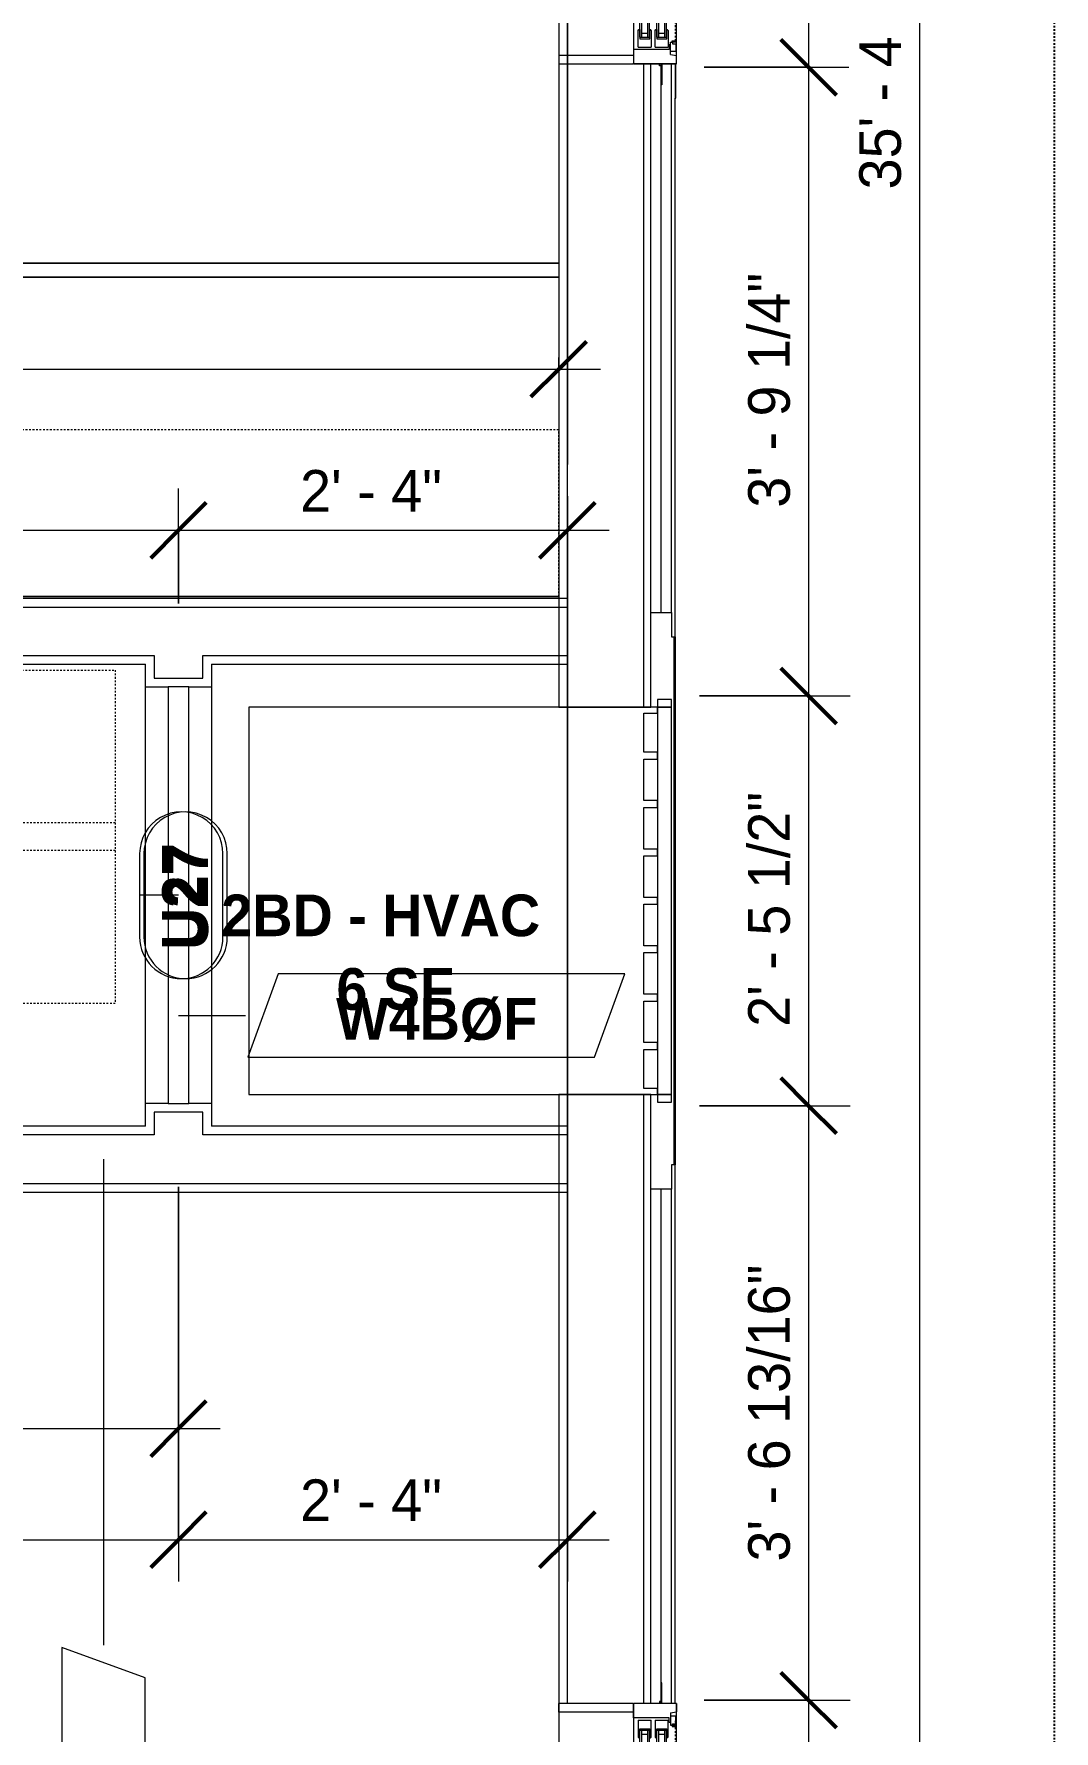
# Model space of a CAD drawing. Header units: inches. Extents: x -4058 to -1781, y 9814 to 12264.
# Drawn here: x -2114.6 to -2041.1, y 10509.6 to 10631.8 of the extents above; entities that cross this region are included whole.
import ezdxf

# ---------------------------------------------------------------- set-up
doc = ezdxf.new("R2010")
doc.units = ezdxf.units.IN
doc.header["$MEASUREMENT"] = 0
for name, pattern in [('Dash', [0.25, 0.125, -0.125]), ('Dash 3_32_', [0.1875, 0.09375, -0.09375]), ('Dash_2_', [0.25, 0.125, -0.125])]:
    doc.linetypes.add(name, pattern=pattern)
for name, color, linetype, lineweight in [('0-1', 7, 'Continuous', 5), ('0-2', 7, 'Continuous', 9), ('A-ANNO-DIMS', 211, 'Continuous', 9), ('A-ANNO-DIMS-32', 211, 'Continuous', 9), ('A-AREA-IDEN', 2, 'Continuous', 9), ('A-DETL-1', 90, 'Dash 3_32_', 9), ('A-DETL-GENF-HDLN-1', 7, 'Dash', 9), ('A-DETL-GENF-HDLN-2', 1, 'Continuous', 18), ('A-DOOR-2', 31, 'Continuous', 9), ('A-DOOR-IDEN', 31, 'Continuous', 9), ('A-GENM-1', 7, 'Continuous', 9), ('A-GLAZ', 151, 'Continuous', 18), ('A-GLAZ-1', 7, 'Continuous', 9), ('A-WALL-1', 7, 'Continuous', 9), ('A-WALL-2', 113, 'Continuous', 9), ('A-WALL-IDEN', 211, 'Continuous', 9), ('Q-CASE', 31, 'Continuous', 9), ('Q-CASE-HDLN', 31, 'Dash', 9)]:
    doc.layers.add(name, color=color, linetype=linetype, lineweight=lineweight)
doc.layers.add('0-4', color=250, linetype='Dash_2_')
doc.styles.add('Arial_B', font='arialbd.ttf', dxfattribs={"height": 3})
doc.styles.add('Century Gothic', font='ufonts.com_century-gothic.ttf', dxfattribs={"height": 3})
doc.styles.add('Century Gothic_B', font='GOTHICB.TTF', dxfattribs={"height": 3})
doc.dimstyles.new('MARKETING_DIMENSION', dxfattribs={"dimscale": 12, "dimtxt": 3.132505, "dimasz": 0.333333, "dimexe": 0.25, "dimexo": 0.166667, "dimgap": 0.041667, "dimtad": 1, "dimdec": 4, "dimrnd": 0.0625, "dimzin": 3, "dimdsep": 46, "dimlunit": 4, "dimtxsty": 'Century Gothic', "dimblk1": 'OBLIQUE', "dimblk2": 'OBLIQUE', "dimsah": 1, "dimcen": 0.09, "dimdle": 0.25, "dimazin": 0, "dimtfac": 1, "dimtdec": 4, "dimtix": 1, "dimtmove": 0, "dimatfit": 3, "dimfxl": 1, "dimtvp": 1, "dimtfill": 1, "dimfrac": 2, "dimtolj": 1, "dimtzin": 0, "dimarcsym": 2})
doc.dimstyles.new('THE_DIMENSION_STRING_2', dxfattribs={"dimscale": 12, "dimtxt": 3.132505, "dimasz": 0.333333, "dimexe": 0.25, "dimexo": 0.166667, "dimgap": 0.041667, "dimtad": 1, "dimdec": 4, "dimrnd": 0.0625, "dimzin": 3, "dimdsep": 46, "dimlunit": 4, "dimtxsty": 'Century Gothic', "dimblk1": 'OBLIQUE', "dimblk2": 'OBLIQUE', "dimsah": 1, "dimcen": 0.09, "dimdle": 0.25, "dimazin": 0, "dimtfac": 1, "dimtdec": 4, "dimtix": 1, "dimtmove": 0, "dimatfit": 3, "dimfxl": 1, "dimtvp": 1, "dimtfill": 1, "dimfrac": 2, "dimtolj": 1, "dimtzin": 0, "dimarcsym": 2})
doc.dimstyles.new('THE_DIMENSION_STRING_3', dxfattribs={"dimscale": 12, "dimtxt": 3.132505, "dimasz": 0.333333, "dimexe": 0.25, "dimexo": 0.166667, "dimgap": 0.041667, "dimtad": 1, "dimdec": 4, "dimrnd": 0.0625, "dimzin": 3, "dimdsep": 46, "dimlunit": 4, "dimtxsty": 'Century Gothic', "dimblk1": 'OBLIQUE', "dimblk2": 'OBLIQUE', "dimsah": 1, "dimcen": 0.09, "dimdle": 0.25, "dimazin": 0, "dimtfac": 1, "dimtdec": 4, "dimtix": 1, "dimtmove": 0, "dimatfit": 3, "dimfxl": 1, "dimtvp": 1, "dimtfill": 1, "dimfrac": 2, "dimtolj": 1, "dimtzin": 0, "dimarcsym": 2})
doc.dimstyles.new('THE_DIMENSION_STRING_4', dxfattribs={"dimscale": 12, "dimtxt": 3.132505, "dimasz": 0.333333, "dimexe": 0.25, "dimexo": 0.166667, "dimgap": 0.041667, "dimtad": 1, "dimdec": 4, "dimrnd": 0.0625, "dimzin": 3, "dimdsep": 46, "dimlunit": 4, "dimtxsty": 'Century Gothic', "dimblk1": 'OBLIQUE', "dimblk2": 'OBLIQUE', "dimsah": 1, "dimcen": 0.09, "dimdle": 0.25, "dimazin": 0, "dimtfac": 1, "dimtdec": 4, "dimtix": 1, "dimtmove": 0, "dimatfit": 3, "dimfxl": 1, "dimtvp": 1, "dimtfill": 1, "dimfrac": 2, "dimtolj": 1, "dimtzin": 0, "dimarcsym": 2})
doc.dimstyles.new('THE_DIMENSION_STRING_5', dxfattribs={"dimscale": 12, "dimtxt": 3.132505, "dimasz": 0.333333, "dimexe": 0.25, "dimexo": 0.166667, "dimgap": 0.041667, "dimtad": 1, "dimdec": 4, "dimrnd": 0.0625, "dimzin": 3, "dimdsep": 46, "dimlunit": 4, "dimtxsty": 'Century Gothic', "dimblk1": 'OBLIQUE', "dimblk2": 'OBLIQUE', "dimsah": 1, "dimcen": 0.09, "dimdle": 0.25, "dimazin": 0, "dimtfac": 1, "dimtdec": 4, "dimtix": 1, "dimtmove": 0, "dimatfit": 3, "dimfxl": 1, "dimtvp": 1, "dimtfill": 1, "dimfrac": 2, "dimtolj": 1, "dimtzin": 0, "dimarcsym": 2})

# ---------------------------------------------------------------- blocks, each defined once
blk = doc.blocks.new('Window-Double_Hung-Marvin-Essential - ESDH3066 - 2nd Floor-3357214-UNIT PLANS - 2ND FLOOR')
at = {"layer": 'A-DETL-GENF-HDLN-1'}
blk.add_line((16.1, 4.22), (-16.5, 4.22), dxfattribs=at)
at = {"layer": 'A-DETL-GENF-HDLN-2'}
for p, q in [((-17.75, 4.28), (-17.16, 4.28)), ((-17.75, 4.28), (-17.75, 1.19)), ((-17.08, 3.87), (-17.16, 4.28)), ((-17.08, 3.87), (-16.19, 3.87)), ((-16.85, 4.25), (-16.85, 3.87)), ((-16.3, 4.25), (-16.85, 4.25)), ((-16.38, 3.77), (-16.72, 3.77)), ((-16.72, 3.77), (-16.72, 1.19)), ((-15.34, 3.69), (-16.56, 3.69)), ((-16.56, 2.75), (-16.56, 3.69)), ((-16.38, 3.87), (-16.38, 3.77)), ((-16.3, 4.01), (-16.3, 4.25)), ((-16.18, 4.01), (-16.3, 4.01)), ((-16.19, 3.97), (-16.1, 3.97)), ((-16.19, 3.87), (-16.19, 3.97)), ((-16.18, 4.22), (-16.1, 4.22)), ((-16.18, 4.22), (-16.18, 4.01)), ((-16.1, 3.97), (-16.1, 4.22)), ((-15.34, 3.69), (-15.28, 3.63)), ((15.34, 3.69), (15.28, 3.63)), ((15.34, 3.69), (16.56, 3.69)), ((16.18, 4.22), (16.1, 4.22)), ((16.1, 3.97), (16.1, 4.22)), ((16.19, 3.97), (16.1, 3.97)), ((16.18, 4.22), (16.18, 4.01)), ((16.18, 4.01), (16.3, 4.01)), ((16.19, 3.87), (16.19, 3.97)), ((17.08, 3.87), (16.19, 3.87)), ((16.3, 4.01), (16.3, 4.25)), ((16.3, 4.25), (16.85, 4.25)), ((16.38, 3.87), (16.38, 3.77)), ((16.38, 3.77), (16.72, 3.77)), ((16.56, 2.75), (16.56, 3.69)), ((16.72, 3.77), (16.72, 1.19)), ((16.85, 4.25), (16.85, 3.87)), ((17.08, 3.87), (17.16, 4.28)), ((17.75, 4.28), (17.16, 4.28)), ((17.75, 4.28), (17.75, 1.19)), ((-19.25, 3.23), (-19.25, 3.19)), ((-17.75, 3.23), (-19.25, 3.23)), ((-19.25, 3.19), (-17.9, 3.19)), ((-17.9, 3.19), (-17.9, 3.08)), ((-17.9, 3.08), (-17.75, 3.08)), ((-16.56, 2.75), (-15.34, 2.75)), ((-15.34, 2.47), (-16.56, 2.47)), ((-16.56, 1.53), (-16.56, 2.47)), ((-15.94, 2.87), (-15.94, 3.59)), ((-15.94, 3.59), (-15.28, 3.59)), ((-15.28, 2.87), (-15.94, 2.87)), ((-15.84, 2.88), (-15.84, 3.57)), ((-15.54, 3.01), (-15.54, 3.45)), ((-15.34, 2.75), (-15.28, 2.81)), ((-15.34, 2.47), (-15.28, 2.41)), ((-15.28, 3.59), (-15.28, 3.63)), ((-15.28, 2.81), (-15.28, 2.87)), ((15.28, 3.59), (15.28, 3.63)), ((15.94, 3.59), (15.28, 3.59)), ((15.28, 2.81), (15.28, 2.87)), ((15.28, 2.87), (15.94, 2.87)), ((15.34, 2.75), (15.28, 2.81)), ((15.34, 2.47), (15.28, 2.41)), ((16.56, 2.75), (15.34, 2.75)), ((15.34, 2.47), (16.56, 2.47)), ((15.54, 3.01), (15.54, 3.45)), ((15.84, 2.88), (15.84, 3.57)), ((15.94, 2.87), (15.94, 3.59)), ((16.56, 1.53), (16.56, 2.47)), ((17.75, 3.23), (19.25, 3.23)), ((17.9, 3.08), (17.75, 3.08)), ((17.9, 3.19), (17.9, 3.08)), ((19.25, 3.19), (17.9, 3.19)), ((19.25, 3.23), (19.25, 3.19)), ((-16.56, 1.53), (-15.34, 1.53)), ((-15.94, 1.65), (-15.94, 2.37)), ((-15.94, 2.37), (-15.28, 2.37)), ((-15.28, 1.65), (-15.94, 1.65)), ((-15.84, 1.66), (-15.84, 2.35)), ((-15.54, 1.79), (-15.54, 2.23)), ((-15.34, 1.53), (-15.28, 1.59)), ((-15.28, 2.37), (-15.28, 2.41)), ((-15.28, 1.59), (-15.28, 1.65)), ((15.28, 2.37), (15.28, 2.41)), ((15.94, 2.37), (15.28, 2.37)), ((15.28, 1.59), (15.28, 1.65)), ((15.28, 1.65), (15.94, 1.65)), ((15.34, 1.53), (15.28, 1.59)), ((16.56, 1.53), (15.34, 1.53)), ((15.54, 1.79), (15.54, 2.23)), ((15.84, 1.66), (15.84, 2.35)), ((15.94, 1.65), (15.94, 2.37)), ((-16.72, 1.19), (-17.75, 1.19)), ((-17.13, 1.16), (-17.13, -4.19)), ((16.72, 1.19), (17.75, 1.19)), ((17.12, -4.19), (17.12, 1.16)), ((-17.13, -4.19), (-17.75, -4.19)), ((17.12, -4.19), (17.75, -4.19))]:
    blk.add_line(p, q, dxfattribs=at)
at = {"layer": 'A-GLAZ'}
for p, q in [((15.84, 3.57), (-15.84, 3.57)), ((15.84, 3.45), (-15.84, 3.45)), ((15.84, 3.01), (-15.84, 3.01)), ((15.84, 2.88), (-15.84, 2.88)), ((15.84, 2.35), (-15.84, 2.35)), ((15.84, 2.23), (-15.84, 2.23)), ((15.84, 1.79), (-15.84, 1.79)), ((15.84, 1.66), (-15.84, 1.66))]:
    blk.add_line(p, q, dxfattribs=at)
at = {"layer": 'A-GLAZ-1'}
for p, q in [((17.75, 4.28), (-17.75, 4.28)), ((-17.75, 4.28), (-17.75, 1.19)), ((17.75, 1.19), (17.75, 4.28)), ((20.21, 4.25), (17.75, 4.25)), ((17.75, 4.19), (20.21, 4.19)), ((20.21, 4.19), (20.21, 4.25)), ((-17.75, 1.19), (17.75, 1.19)), ((-17.75, 1.16), (-17.75, -4.19)), ((17.75, -4.19), (17.75, 1.16)), ((-17.75, -4.19), (17.75, -4.19))]:
    blk.add_line(p, q, dxfattribs=at)
blk = doc.blocks.new('V-Series_EWC4_SPVU_RFA_2015 - 2ND AND 3RD FLOOR-2226480-UNIT PLANS - 2ND FLOOR')
at = {"layer": 'A-GENM-1'}
for p, q in [((-3859.97, 11740.34), (-3859.97, 11739.78)), ((-3858.97, 11740.34), (-3859.97, 11740.34)), ((-3859.97, 11739.78), (-3859.97, 11711.9)), ((-3858.97, 11739.78), (-3859.97, 11739.78)), ((-3859.97, 11739.78), (-3858.97, 11739.78)), ((-3858.97, 11739.78), (-3858.97, 11740.34)), ((-3858.97, 11711.9), (-3858.97, 11739.78)), ((-3829.54, 11739.78), (-3858.97, 11739.78)), ((-3858.97, 11739.78), (-3858.97, 11739.34)), ((-3858.97, 11739.34), (-3857.97, 11739.34)), ((-3857.97, 11739.34), (-3857.97, 11736.54)), ((-3829.54, 11711.9), (-3829.54, 11739.78)), ((-3857.97, 11736.54), (-3858.97, 11736.54)), ((-3858.97, 11736.54), (-3858.97, 11736.04)), ((-3858.97, 11736.04), (-3857.97, 11736.04)), ((-3857.97, 11736.04), (-3857.97, 11733.06)), ((-3857.97, 11733.06), (-3858.97, 11733.06)), ((-3858.97, 11733.06), (-3858.97, 11732.56)), ((-3858.97, 11732.56), (-3857.97, 11732.56)), ((-3857.97, 11732.56), (-3857.97, 11729.57)), ((-3857.97, 11729.57), (-3858.97, 11729.57)), ((-3858.97, 11729.57), (-3858.97, 11729.07)), ((-3858.97, 11729.07), (-3857.97, 11729.07)), ((-3857.97, 11729.07), (-3857.97, 11726.09)), ((-3857.97, 11726.09), (-3858.97, 11726.09)), ((-3858.97, 11726.09), (-3858.97, 11725.59)), ((-3858.97, 11725.59), (-3857.97, 11725.59)), ((-3857.97, 11725.59), (-3857.97, 11722.61)), ((-3857.97, 11722.61), (-3858.97, 11722.61)), ((-3858.97, 11722.61), (-3858.97, 11722.11)), ((-3858.97, 11722.11), (-3857.97, 11722.11)), ((-3857.97, 11722.11), (-3857.97, 11719.12)), ((-3857.97, 11719.12), (-3858.97, 11719.12)), ((-3858.97, 11719.12), (-3858.97, 11718.62)), ((-3858.97, 11718.62), (-3857.97, 11718.62)), ((-3857.97, 11718.62), (-3857.97, 11715.64)), ((-3857.97, 11715.64), (-3858.97, 11715.64)), ((-3858.97, 11715.64), (-3858.97, 11715.14)), ((-3858.97, 11715.14), (-3857.97, 11715.14)), ((-3857.97, 11715.14), (-3857.97, 11712.34)), ((-3857.97, 11712.34), (-3858.97, 11712.34)), ((-3858.97, 11712.34), (-3858.97, 11711.9)), ((-3859.97, 11711.9), (-3858.97, 11711.9)), ((-3859.97, 11711.9), (-3859.97, 11711.34)), ((-3858.97, 11711.9), (-3859.97, 11711.9)), ((-3859.97, 11711.34), (-3858.97, 11711.34)), ((-3858.97, 11711.34), (-3858.97, 11711.9)), ((-3858.97, 11711.9), (-3829.54, 11711.9))]:
    blk.add_line(p, q, dxfattribs=at)
blk = doc.blocks.new('Perforated Panel at Magic-Pak - hvac panel - 2nd floor 2-2702972-UNIT PLANS - 2ND FLOOR')
at = {"layer": 'A-GLAZ-1'}
for p, q in [((-19.01, -4.13), (19.01, -4.13)), ((19.01, -4.19), (-19.01, -4.19))]:
    blk.add_line(p, q, dxfattribs=at)
blk = doc.blocks.new('CTR - 1st Phase - Shell_rvt-1-UNIT PLANS - 2ND FLOOR')
at = {"layer": 'A-WALL-1'}
for p, q in [((-2076.8, 10629.64), (-2076.8, 10583.33)), ((-2076.17, 10583.33), (-2076.17, 10629.64)), ((-2071.42, 10629.64), (-2071.45, 10629.64)), ((-2070.67, 10583.33), (-2070.67, 10629.64)), ((-2070.17, 10590.15), (-2070.17, 10629.64)), ((-2069.42, 10590.15), (-2069.42, 10629.64)), ((-2068.67, 10590.15), (-2068.67, 10629.64)), ((-2068.42, 10588.4), (-2068.42, 10627.18)), ((-2070.17, 10583.33), (-2070.17, 10590.15)), ((-2070.17, 10590.15), (-2068.67, 10590.15)), ((-2068.67, 10590.15), (-2068.67, 10588.4)), ((-2068.67, 10588.4), (-2068.42, 10588.4)), ((-2076.8, 10583.33), (-2070.17, 10583.33)), ((-2076.8, 10555.45), (-2076.8, 10511.6)), ((-2070.17, 10555.45), (-2076.8, 10555.45)), ((-2076.17, 10511.6), (-2076.17, 10555.45)), ((-2070.67, 10511.6), (-2070.67, 10555.45)), ((-2070.17, 10548.63), (-2070.17, 10555.45)), ((-2068.42, 10550.38), (-2068.67, 10550.38)), ((-2068.67, 10550.38), (-2068.67, 10548.63)), ((-2068.42, 10511.6), (-2068.42, 10550.38)), ((-2068.67, 10548.63), (-2070.17, 10548.63)), ((-2070.17, 10511.6), (-2070.17, 10548.63)), ((-2069.42, 10511.6), (-2069.42, 10548.63)), ((-2068.67, 10511.6), (-2068.67, 10548.63)), ((-2071.45, 10511.6), (-2071.42, 10511.6))]:
    blk.add_line(p, q, dxfattribs=at)
at = {"layer": '0-2'}
for name, p, rotation in [('Window-Double_Hung-Marvin-Essential - ESDH3066 - 2nd Floor-3357214-UNIT PLANS - 2ND FLOOR', (-2072.61, 10647.39), 269.9999999999999), ('Perforated Panel at Magic-Pak - hvac panel - 2nd floor 2-2702972-UNIT PLANS - 2ND FLOOR', (-2072.61, 10569.39), 89.99999999999991), ('V-Series_EWC4_SPVU_RFA_2015 - 2ND AND 3RD FLOOR-2226480-UNIT PLANS - 2ND FLOOR', (-5928.65, 22295.23), 180), ('Window-Double_Hung-Marvin-Essential - ESDH3066 - 2nd Floor-3357214-UNIT PLANS - 2ND FLOOR', (-2072.61, 10493.85), 269.9999999999999)]:
    blk.add_blockref(name, p, dxfattribs=dict(at, rotation=rotation))
blk = doc.blocks.new('083100 - Access Doors and Panels - Type 1 - ACCESS PANEL - 2-6 X 6-0-3934919-UNIT PLANS - 2ND FLOOR')
at = {"layer": 'A-DOOR-2'}
for p, q in [((15, 0.75), (-15, 0.75)), ((-15, 0.75), (-15, -0.75)), ((15, -0.75), (15, 0.75)), ((-15, -0.75), (15, -0.75))]:
    blk.add_line(p, q, dxfattribs=at)
blk = doc.blocks.new('OD_CW_Closet - OD_CW_Closet-4058409-UNIT PLANS - 2ND FLOOR')
at = {"layer": 'Q-CASE-HDLN'}
for p, q in [((0.74, -24), (0.74, 0)), ((0.74, 0), (149.46, 0)), ((0.74, -11), (149.46, -11)), ((0.74, -13), (149.46, -13)), ((149.46, -24), (0.74, -24))]:
    blk.add_line(p, q, dxfattribs=at)
blk = doc.blocks.new('OD_CW_Base Cabinet - OD_CW_Base Cabinet-4179503-UNIT PLANS - 2ND FLOOR')
at = {"layer": 'Q-CASE'}
for p, q in [((85.24, 24), (0.74, 24)), ((0.74, 0), (85.24, 0))]:
    blk.add_line(p, q, dxfattribs=at)
blk = doc.blocks.new('OD_CW_Upper Cabinet - OD_CW_Upper Cabinet-4334265-UNIT PLANS - 2ND FLOOR')
at = {"layer": 'Q-CASE-HDLN'}
for p, q in [((181.39, 24), (0.74, 24)), ((0.74, 24), (0.74, 12)), ((0.74, 12), (181.39, 12))]:
    blk.add_line(p, q, dxfattribs=at)
blk = doc.blocks.new('DIMBLOCK438-UNIT PLANS - 2ND FLOOR')
at = {"layer": 'A-ANNO-DIMS-32', "lineweight": 50}
for p, q in [((-2058.81, 10665.39), (-2060.81, 10667.39)), ((-2058.81, 10665.39), (-2056.81, 10663.39)), ((-2058.81, 10629.39), (-2060.81, 10631.39)), ((-2058.81, 10629.39), (-2056.81, 10627.39))]:
    blk.add_line(p, q, dxfattribs=at)
at = {"layer": 'A-ANNO-DIMS-32'}
for p, q in [((-2066.33, 10665.39), (-2055.81, 10665.39)), ((-2058.81, 10665.39), (-2066.33, 10665.39)), ((-2058.81, 10665.39), (-2058.81, 10629.39)), ((-2066.33, 10629.39), (-2055.81, 10629.39)), ((-2058.81, 10629.39), (-2066.33, 10629.39))]:
    blk.add_line(p, q, dxfattribs=at)
at = {"layer": 'A-ANNO-DIMS-32', "color": 0, "insert": (-2063.16, 10642.14), "char_height": 3, "width": 12.5897, "attachment_point": 1, "rotation": 90, "line_spacing_factor": 0.984502, "style": 'Century Gothic', "bg_fill": 3, "box_fill_scale": 1.25, "bg_fill_color": 256, "bg_fill_true_color": 13158600, "bg_fill_transparency": 0}
blk.add_mtext('3\' - 0"', dxfattribs=at)
blk = doc.blocks.new('_Oblique')
at = {"color": 0, "linetype": 'ByBlock', "lineweight": -2}
blk.add_line((-0.5, -0.5), (0.5, 0.5), dxfattribs=at)
blk = doc.blocks.new('DIMBLOCK439-UNIT PLANS - 2ND FLOOR')
at = {"layer": 'A-ANNO-DIMS-32', "lineweight": 50}
for p, q in [((-2058.81, 10629.39), (-2060.81, 10631.39)), ((-2058.81, 10629.39), (-2056.81, 10627.39)), ((-2058.81, 10584.14), (-2060.81, 10586.14)), ((-2058.81, 10584.14), (-2056.81, 10582.14))]:
    blk.add_line(p, q, dxfattribs=at)
at = {"layer": 'A-ANNO-DIMS-32'}
for p, q in [((-2066.33, 10629.39), (-2055.81, 10629.39)), ((-2058.81, 10629.39), (-2066.33, 10629.39)), ((-2058.81, 10629.39), (-2058.81, 10584.14)), ((-2066.67, 10584.14), (-2055.81, 10584.14)), ((-2058.81, 10584.14), (-2066.67, 10584.14))]:
    blk.add_line(p, q, dxfattribs=at)
at = {"layer": 'A-ANNO-DIMS-32', "color": 0, "insert": (-2063.16, 10597.69), "char_height": 3, "width": 21.7784, "attachment_point": 1, "rotation": 90, "line_spacing_factor": 0.984502, "style": 'Century Gothic', "bg_fill": 3, "box_fill_scale": 1.25, "bg_fill_color": 256, "bg_fill_true_color": 13158600, "bg_fill_transparency": 0}
blk.add_mtext('3\' - 9 1/4"', dxfattribs=at)
blk = doc.blocks.new('DIMBLOCK440-UNIT PLANS - 2ND FLOOR')
at = {"layer": 'A-ANNO-DIMS-32', "lineweight": 50}
for p, q in [((-2058.81, 10584.14), (-2060.81, 10586.14)), ((-2058.81, 10584.14), (-2056.81, 10582.14)), ((-2058.81, 10554.64), (-2060.81, 10556.64)), ((-2058.81, 10554.64), (-2056.81, 10552.64))]:
    blk.add_line(p, q, dxfattribs=at)
at = {"layer": 'A-ANNO-DIMS-32'}
for p, q in [((-2066.67, 10584.14), (-2055.81, 10584.14)), ((-2058.81, 10584.14), (-2066.67, 10584.14)), ((-2058.81, 10584.14), (-2058.81, 10554.64)), ((-2066.67, 10554.64), (-2055.81, 10554.64)), ((-2058.81, 10554.64), (-2066.67, 10554.64))]:
    blk.add_line(p, q, dxfattribs=at)
at = {"layer": 'A-ANNO-DIMS-32', "color": 0, "insert": (-2063.16, 10560.32), "char_height": 3, "width": 21.7784, "attachment_point": 1, "rotation": 90, "line_spacing_factor": 0.984502, "style": 'Century Gothic', "bg_fill": 3, "box_fill_scale": 1.25, "bg_fill_color": 256, "bg_fill_true_color": 13158600, "bg_fill_transparency": 0}
blk.add_mtext('2\' - 5 1/2"', dxfattribs=at)
blk = doc.blocks.new('DIMBLOCK441-UNIT PLANS - 2ND FLOOR')
at = {"layer": 'A-ANNO-DIMS-32', "lineweight": 50}
for p, q in [((-2058.81, 10554.64), (-2060.81, 10556.64)), ((-2058.81, 10554.64), (-2056.81, 10552.64)), ((-2058.81, 10511.85), (-2060.81, 10513.85)), ((-2058.81, 10511.85), (-2056.81, 10509.85))]:
    blk.add_line(p, q, dxfattribs=at)
at = {"layer": 'A-ANNO-DIMS-32'}
for p, q in [((-2066.67, 10554.64), (-2055.81, 10554.64)), ((-2058.81, 10554.64), (-2066.67, 10554.64)), ((-2058.81, 10554.64), (-2058.81, 10511.85)), ((-2066.33, 10511.85), (-2055.81, 10511.85)), ((-2058.81, 10511.85), (-2066.33, 10511.85))]:
    blk.add_line(p, q, dxfattribs=at)
at = {"layer": 'A-ANNO-DIMS-32', "color": 0, "insert": (-2063.16, 10521.83), "char_height": 3, "width": 27.387, "attachment_point": 1, "rotation": 90, "line_spacing_factor": 0.984502, "style": 'Century Gothic', "bg_fill": 3, "box_fill_scale": 1.25, "bg_fill_color": 256, "bg_fill_true_color": 13158600, "bg_fill_transparency": 0}
blk.add_mtext('3\' - 6 13/16"', dxfattribs=at)
blk = doc.blocks.new('DIMBLOCK442-UNIT PLANS - 2ND FLOOR')
at = {"layer": 'A-ANNO-DIMS-32', "lineweight": 50}
for p, q in [((-2058.81, 10511.85), (-2060.81, 10513.85)), ((-2058.81, 10511.85), (-2056.81, 10509.85)), ((-2058.81, 10475.85), (-2060.81, 10477.85)), ((-2058.81, 10475.85), (-2056.81, 10473.85))]:
    blk.add_line(p, q, dxfattribs=at)
at = {"layer": 'A-ANNO-DIMS-32'}
for p, q in [((-2066.33, 10511.85), (-2055.81, 10511.85)), ((-2058.81, 10511.85), (-2066.33, 10511.85)), ((-2058.81, 10511.85), (-2058.81, 10475.85)), ((-2066.33, 10475.85), (-2055.81, 10475.85)), ((-2058.81, 10475.85), (-2066.33, 10475.85))]:
    blk.add_line(p, q, dxfattribs=at)
at = {"layer": 'A-ANNO-DIMS-32', "color": 0, "insert": (-2063.16, 10488.61), "char_height": 3, "width": 12.5897, "attachment_point": 1, "rotation": 90, "line_spacing_factor": 0.984502, "style": 'Century Gothic', "bg_fill": 3, "box_fill_scale": 1.25, "bg_fill_color": 256, "bg_fill_true_color": 13158600, "bg_fill_transparency": 0}
blk.add_mtext('3\' - 0"', dxfattribs=at)
blk = doc.blocks.new('Door Tag - Type Mark-2601225-UNIT PLANS - 2ND FLOOR')
at = {"layer": 'A-DOOR-IDEN'}
for p, q in [((0.09375, 0.09375), (-0.09375, 0.09375)), ((-0.09375, -0.09375), (0.09375, -0.09375))]:
    blk.add_line(p, q, dxfattribs=at)
for centre, start, end in [((-0.09375, 0), 90, 270), ((0.09375, 0), 270, 90)]:
    blk.add_arc(centre, 0.09375, start, end, dxfattribs=at)
blk = doc.blocks.new('DIMBLOCK691-UNIT PLANS - 2ND FLOOR')
at = {"layer": 'A-ANNO-DIMS-32'}
for p, q in [((-2104.17, 10590.79), (-2104.17, 10599.06)), ((-2259.82, 10596.89), (-2259.82, 10593.06)), ((-2259.82, 10596.06), (-2259.82, 10596.89)), ((-2262.82, 10596.06), (-2104.17, 10596.06)), ((-2104.17, 10596.06), (-2104.17, 10590.79))]:
    blk.add_line(p, q, dxfattribs=at)
at = {"layer": 'A-ANNO-DIMS-32', "lineweight": 50}
for p, q in [((-2259.82, 10596.06), (-2257.82, 10598.06)), ((-2104.17, 10596.06), (-2102.17, 10598.06)), ((-2259.82, 10596.06), (-2261.82, 10594.06)), ((-2104.17, 10596.06), (-2106.17, 10594.06))]:
    blk.add_line(p, q, dxfattribs=at)
at = {"layer": 'A-ANNO-DIMS-32', "color": 0, "insert": (-2193.41, 10600.4), "char_height": 3, "width": 27.387, "attachment_point": 1, "line_spacing_factor": 0.984502, "style": 'Century Gothic', "bg_fill": 3, "box_fill_scale": 1.25, "bg_fill_color": 256, "bg_fill_true_color": 13158600, "bg_fill_transparency": 0}
blk.add_mtext('12\' - 11 5/8"', dxfattribs=at)
blk = doc.blocks.new('DIMBLOCK692-UNIT PLANS - 2ND FLOOR')
at = {"layer": 'A-ANNO-DIMS-32'}
for p, q in [((-2104.17, 10590.79), (-2104.17, 10599.06)), ((-2076.17, 10598.51), (-2076.17, 10593.06)), ((-2076.17, 10596.06), (-2076.17, 10598.51)), ((-2104.17, 10596.06), (-2073.17, 10596.06)), ((-2104.17, 10596.06), (-2104.17, 10590.79))]:
    blk.add_line(p, q, dxfattribs=at)
at = {"layer": 'A-ANNO-DIMS-32', "lineweight": 50}
for p, q in [((-2104.17, 10596.06), (-2102.17, 10598.06)), ((-2076.17, 10596.06), (-2074.17, 10598.06)), ((-2104.17, 10596.06), (-2106.17, 10594.06)), ((-2076.17, 10596.06), (-2078.17, 10594.06))]:
    blk.add_line(p, q, dxfattribs=at)
at = {"layer": 'A-ANNO-DIMS-32', "color": 0, "insert": (-2095.42, 10600.4), "char_height": 3, "width": 12.5897, "attachment_point": 1, "line_spacing_factor": 0.984502, "style": 'Century Gothic', "bg_fill": 3, "box_fill_scale": 1.25, "bg_fill_color": 256, "bg_fill_true_color": 13158600, "bg_fill_transparency": 0}
blk.add_mtext('2\' - 4"', dxfattribs=at)
blk = doc.blocks.new('Wall Tag - Arch Wall-3956453-UNIT PLANS - 2ND FLOOR')
at = {"layer": 'A-WALL-IDEN'}
for p, q in [((-0.3561, 0.0937), (-0.4244, -0.0937)), ((0.4244, 0.0937), (-0.3561, 0.0937)), ((0.3561, -0.0937), (0.4244, 0.0937)), ((-0.4244, -0.0937), (0.3561, -0.0937))]:
    blk.add_line(p, q, dxfattribs=at)
blk = doc.blocks.new('DIMBLOCK814-UNIT PLANS - 2ND FLOOR')
at = {"layer": 'A-ANNO-DIMS-32'}
for p, q in [((-2259.82, 10614.79), (-2259.82, 10650.46)), ((-2076.17, 10600.79), (-2076.17, 10650.46)), ((-2262.82, 10647.46), (-2073.17, 10647.46)), ((-2259.82, 10647.46), (-2259.82, 10614.79)), ((-2076.17, 10647.46), (-2076.17, 10600.79))]:
    blk.add_line(p, q, dxfattribs=at)
at = {"layer": 'A-ANNO-DIMS-32', "lineweight": 50}
for p, q in [((-2259.82, 10647.46), (-2257.82, 10649.46)), ((-2076.17, 10647.46), (-2074.17, 10649.46)), ((-2259.82, 10647.46), (-2261.82, 10645.46)), ((-2076.17, 10647.46), (-2078.17, 10645.46))]:
    blk.add_line(p, q, dxfattribs=at)
at = {"layer": 'A-ANNO-DIMS-32', "color": 0, "insert": (-2178.24, 10651.81), "char_height": 3, "width": 24.5827, "attachment_point": 1, "line_spacing_factor": 0.984502, "style": 'Century Gothic', "bg_fill": 3, "box_fill_scale": 1.25, "bg_fill_color": 256, "bg_fill_true_color": 13158600, "bg_fill_transparency": 0}
blk.add_mtext('15\' - 3 5/8"', dxfattribs=at)
blk = doc.blocks.new('DIMBLOCK826-UNIT PLANS - 2ND FLOOR')
at = {"layer": 'A-ANNO-DIMS-32'}
for p, q in [((-2104.17, 10548.79), (-2104.17, 10528.4)), ((-2104.17, 10531.4), (-2104.17, 10548.79)), ((-2149.1, 10545.66), (-2149.1, 10528.4)), ((-2149.1, 10531.4), (-2149.1, 10545.66)), ((-2149.1, 10531.4), (-2101.17, 10531.4))]:
    blk.add_line(p, q, dxfattribs=at)
at = {"layer": 'A-ANNO-DIMS-32', "lineweight": 50}
for p, q in [((-2149.1, 10531.4), (-2147.1, 10533.4)), ((-2104.17, 10531.4), (-2102.17, 10533.4)), ((-2149.1, 10531.4), (-2151.1, 10529.4)), ((-2104.17, 10531.4), (-2106.17, 10529.4))]:
    blk.add_line(p, q, dxfattribs=at)
at = {"layer": 'A-ANNO-DIMS-32', "color": 0, "insert": (-2138.05, 10535.74), "char_height": 3, "width": 27.387, "attachment_point": 1, "line_spacing_factor": 0.984502, "style": 'Century Gothic', "bg_fill": 3, "box_fill_scale": 1.25, "bg_fill_color": 256, "bg_fill_true_color": 13158600, "bg_fill_transparency": 0}
blk.add_mtext('3\' - 8 15/16"', dxfattribs=at)
blk = doc.blocks.new('DIMBLOCK835-UNIT PLANS - 2ND FLOOR')
at = {"layer": 'A-ANNO-DIMS-32'}
for p, q in [((-2259.82, 10551.74), (-2259.82, 10520.4)), ((-2259.82, 10523.4), (-2259.82, 10551.74)), ((-2104.17, 10548.79), (-2104.17, 10520.4)), ((-2104.17, 10523.4), (-2104.17, 10548.79)), ((-2262.82, 10523.4), (-2104.17, 10523.4))]:
    blk.add_line(p, q, dxfattribs=at)
at = {"layer": 'A-ANNO-DIMS-32', "lineweight": 50}
for p, q in [((-2259.82, 10523.4), (-2257.82, 10525.4)), ((-2104.17, 10523.4), (-2102.17, 10525.4)), ((-2259.82, 10523.4), (-2261.82, 10521.4)), ((-2104.17, 10523.4), (-2106.17, 10521.4))]:
    blk.add_line(p, q, dxfattribs=at)
at = {"layer": 'A-ANNO-DIMS-32', "color": 0, "insert": (-2193.41, 10527.74), "char_height": 3, "width": 27.387, "attachment_point": 1, "line_spacing_factor": 0.984502, "style": 'Century Gothic', "bg_fill": 3, "box_fill_scale": 1.25, "bg_fill_color": 256, "bg_fill_true_color": 13158600, "bg_fill_transparency": 0}
blk.add_mtext('12\' - 11 5/8"', dxfattribs=at)
blk = doc.blocks.new('DIMBLOCK836-UNIT PLANS - 2ND FLOOR')
at = {"layer": 'A-ANNO-DIMS-32'}
for p, q in [((-2076.17, 10593.04), (-2076.17, 10520.4)), ((-2076.17, 10523.4), (-2076.17, 10593.04)), ((-2104.17, 10548.79), (-2104.17, 10520.4)), ((-2104.17, 10523.4), (-2104.17, 10548.79)), ((-2104.17, 10523.4), (-2073.17, 10523.4))]:
    blk.add_line(p, q, dxfattribs=at)
at = {"layer": 'A-ANNO-DIMS-32', "lineweight": 50}
for p, q in [((-2104.17, 10523.4), (-2102.17, 10525.4)), ((-2076.17, 10523.4), (-2074.17, 10525.4)), ((-2104.17, 10523.4), (-2106.17, 10521.4)), ((-2076.17, 10523.4), (-2078.17, 10521.4))]:
    blk.add_line(p, q, dxfattribs=at)
at = {"layer": 'A-ANNO-DIMS-32', "color": 0, "insert": (-2095.42, 10527.74), "char_height": 3, "width": 12.5897, "attachment_point": 1, "line_spacing_factor": 0.984502, "style": 'Century Gothic', "bg_fill": 3, "box_fill_scale": 1.25, "bg_fill_color": 256, "bg_fill_true_color": 13158600, "bg_fill_transparency": 0}
blk.add_mtext('2\' - 4"', dxfattribs=at)
blk = doc.blocks.new('DIMBLOCK1106-UNIT PLANS - 2ND FLOOR')
at = {"layer": 'A-ANNO-DIMS-32', "lineweight": 50}
for p, q in [((-2050.81, 10843.14), (-2052.81, 10845.14)), ((-2050.81, 10843.14), (-2048.81, 10841.14)), ((-2050.81, 10418.54), (-2052.81, 10420.54)), ((-2050.81, 10418.54), (-2048.81, 10416.54))]:
    blk.add_line(p, q, dxfattribs=at)
at = {"layer": 'A-ANNO-DIMS-32'}
for p, q in [((-2070.61, 10843.14), (-2047.81, 10843.14)), ((-2050.81, 10843.14), (-2070.61, 10843.14)), ((-2050.81, 10418.54), (-2050.81, 10843.14)), ((-2074.17, 10418.54), (-2047.81, 10418.54)), ((-2050.81, 10418.54), (-2074.17, 10418.54))]:
    blk.add_line(p, q, dxfattribs=at)
at = {"layer": 'A-ANNO-DIMS-32', "color": 0, "insert": (-2055.16, 10620.6), "char_height": 3, "width": 24.5827, "attachment_point": 1, "rotation": 90, "line_spacing_factor": 0.984502, "style": 'Century Gothic', "bg_fill": 3, "box_fill_scale": 1.25, "bg_fill_color": 256, "bg_fill_true_color": 13158600, "bg_fill_transparency": 0}
blk.add_mtext('35\' - 4 5/8"', dxfattribs=at)
blk = doc.blocks.new('DIMBLOCK1574-UNIT PLANS - 2ND FLOOR')
at = {"layer": 'A-ANNO-DIMS-32', "lineweight": 50}
for p, q in [((-2257.45, 10607.66), (-2255.45, 10609.66)), ((-2076.8, 10607.66), (-2074.8, 10609.66)), ((-2257.45, 10607.66), (-2259.45, 10605.66)), ((-2076.8, 10607.66), (-2078.8, 10605.66))]:
    blk.add_line(p, q, dxfattribs=at)
at = {"layer": 'A-ANNO-DIMS-32'}
for p, q in [((-2257.45, 10608.49), (-2257.45, 10604.66)), ((-2257.45, 10607.66), (-2257.45, 10608.49)), ((-2076.8, 10608.49), (-2076.8, 10604.66)), ((-2076.8, 10607.66), (-2076.8, 10608.49)), ((-2260.45, 10607.66), (-2073.8, 10607.66))]:
    blk.add_line(p, q, dxfattribs=at)
at = {"layer": 'A-ANNO-DIMS-32', "color": 0, "insert": (-2177.37, 10612.01), "char_height": 3, "width": 24.5827, "attachment_point": 1, "line_spacing_factor": 0.984502, "style": 'Century Gothic', "bg_fill": 3, "box_fill_scale": 1.25, "bg_fill_color": 256, "bg_fill_true_color": 13158600, "bg_fill_transparency": 0}
blk.add_mtext('15\' - 0 5/8"', dxfattribs=at)

msp = doc.modelspace()

# ---------------------------------------------------------------- linework, layer by layer
at = {"layer": '0-4'}
msp.add_line((-2041.13521, 10918.13747), (-2041.13521, 10410.75113), dxfattribs=at)
at = {"layer": 'A-DETL-1'}
msp.add_line((-2076.17374, 10595.0394), (-2076.17374, 10598.7894), dxfattribs=at)
at = {"layer": 'A-DOOR-IDEN'}
for q in [(-2106.96951, 10569.7894), (-2106.65985, 10569.7894)]:
    msp.add_line((-2104.17374, 10569.7894), q, dxfattribs=at)
at = {"layer": 'A-WALL-2'}
for p, q in [((-2076.17374, 10591.1644), (-2257.44874, 10591.1644)), ((-2076.17374, 10586.4144), (-2076.17374, 10591.1644)), ((-2258.07374, 10590.5394), (-2076.17374, 10590.5394)), ((-2258.07374, 10587.0394), (-2105.92374, 10587.0394)), ((-2257.44874, 10586.4144), (-2106.54874, 10586.4144)), ((-2106.54874, 10553.1644), (-2106.54874, 10586.4144)), ((-2105.92374, 10587.0394), (-2105.92374, 10585.4144)), ((-2102.42374, 10587.0394), (-2076.17374, 10587.0394)), ((-2102.42374, 10585.4144), (-2102.42374, 10587.0394)), ((-2101.79874, 10586.4144), (-2076.17374, 10586.4144)), ((-2101.79874, 10586.4144), (-2101.79874, 10553.1644)), ((-2106.54874, 10584.7894), (-2104.92374, 10584.7894)), ((-2105.92374, 10585.4144), (-2102.42374, 10585.4144)), ((-2103.42374, 10584.7894), (-2101.79874, 10584.7894)), ((-2104.92374, 10554.7894), (-2106.54874, 10554.7894)), ((-2102.42374, 10554.1644), (-2105.92374, 10554.1644)), ((-2105.92374, 10554.1644), (-2105.92374, 10552.5394)), ((-2101.79874, 10554.7894), (-2103.42374, 10554.7894)), ((-2102.42374, 10552.5394), (-2102.42374, 10554.1644)), ((-2106.54874, 10553.1644), (-2118.09874, 10553.1644)), ((-2076.17374, 10553.1644), (-2101.79874, 10553.1644)), ((-2076.17374, 10548.4144), (-2076.17374, 10553.1644)), ((-2105.92374, 10552.5394), (-2117.47374, 10552.5394)), ((-2076.17374, 10552.5394), (-2102.42374, 10552.5394)), ((-2118.09874, 10548.4144), (-2076.17374, 10548.4144)), ((-2117.47374, 10549.0394), (-2076.17374, 10549.0394))]:
    msp.add_line(p, q, dxfattribs=at)
at = {"layer": 'A-WALL-IDEN'}
for p, q in [((-2104.17374, 10561.13615), (-2099.34026, 10561.13615)), ((-2109.57698, 10550.7894), (-2109.57698, 10515.80188))]:
    msp.add_line(p, q, dxfattribs=at)
at = {"layer": 'Q-CASE'}
for p, q in [((-2161.30463, 10615.28758), (-2076.79874, 10615.28758)), ((-2161.30463, 10614.28758), (-2076.79874, 10614.28758)), ((-2076.79874, 10614.28758), (-2161.30463, 10614.28758)), ((-2076.79874, 10591.28758), (-2161.30463, 10591.28758))]:
    msp.add_line(p, q, dxfattribs=at)

# ---------------------------------------------------------------- block references
at = {"layer": '0-1'}
msp.add_blockref('CTR - 1st Phase - Shell_rvt-1-UNIT PLANS - 2ND FLOOR', (0, 0), dxfattribs=at)
at = {"layer": 'A-DOOR-2', "rotation": 90.00000000014963}
msp.add_blockref('083100 - Access Doors and Panels - Type 1 - ACCESS PANEL - 2-6 X 6-0-3934919-UNIT PLANS - 2ND FLOOR', (-2104.17374, 10569.7894), dxfattribs=at)
at = {"layer": 'A-DOOR-IDEN', "xscale": 31.99999999999999, "yscale": 31.99999999999999, "zscale": 31.99999999999999, "rotation": 89.99999999999955}
for p in [(-2103.96951, 10569.7894), (-2103.65985, 10569.7894)]:
    msp.add_blockref('Door Tag - Type Mark-2601225-UNIT PLANS - 2ND FLOOR', p, dxfattribs=at)
at = {"layer": 'A-WALL-IDEN', "xscale": 31.99999999999999, "yscale": 31.99999999999999, "zscale": 31.99999999999999}
msp.add_blockref('Wall Tag - Arch Wall-3956453-UNIT PLANS - 2ND FLOOR', (-2085.60855, 10561.13615), dxfattribs=at)
at = {"layer": 'A-WALL-IDEN', "xscale": 31.99999999999999, "yscale": 31.99999999999999, "zscale": 31.99999999999999, "rotation": 89.99999999999955}
msp.add_blockref('Wall Tag - Arch Wall-3956453-UNIT PLANS - 2ND FLOOR', (-2109.57698, 10502.07017), dxfattribs=at)
at = {"layer": 'Q-CASE', "rotation": 180}
for name, p in [('OD_CW_Base Cabinet - OD_CW_Base Cabinet-4179503-UNIT PLANS - 2ND FLOOR', (-2076.06103, 10615.28758)), ('OD_CW_Upper Cabinet - OD_CW_Upper Cabinet-4334265-UNIT PLANS - 2ND FLOOR', (-2076.06103, 10615.28758)), ('OD_CW_Closet - OD_CW_Closet-4058409-UNIT PLANS - 2ND FLOOR', (-2107.98603, 10562.00491))]:
    msp.add_blockref(name, p, dxfattribs=at)

# ---------------------------------------------------------------- texts
at = {"layer": 'A-DOOR-IDEN', "char_height": 3, "width": 9.393, "attachment_point": 1, "rotation": 90, "style": 'Arial_B'}
for insert in [(-2105.34936, 10565.85751), (-2105.03971, 10565.85751)]:
    msp.add_mtext('U27', dxfattribs=dict(at, insert=insert))
at = {"layer": 'A-WALL-IDEN', "insert": (-2092.82447, 10562.38368), "char_height": 3, "width": 17.372, "attachment_point": 1, "style": 'Century Gothic_B'}
msp.add_mtext('W4BØF', dxfattribs=at)

# ---------------------------------------------------------------- next in the draw order: dimensions: what is measured, and where the dimension line sits
at = {"layer": 'A-ANNO-DIMS'}
dim = msp.add_linear_dim(base=(-2058.81467, 10629.38783), p1=(-2068.32945, 10665.38783), p2=(-2068.32945, 10629.38783), angle=90, dimstyle='THE_DIMENSION_STRING_2', override={"dimpost": '<>', "dimfxl": 36}, dxfattribs=at)
dim.commit()
dim.dimension.update_dxf_attribs({"geometry": 'DIMBLOCK438-UNIT PLANS - 2ND FLOOR', "text_midpoint": (-2060.89013, 10647.38783)})
for base, p1, p2, override, picture, middle in [((-2104.17374, 10596.05791), (-2259.82374, 10598.88634), (-2104.17374, 10588.7894), {"dimpost": '<>', "dimfxl": 155.977148}, 'DIMBLOCK691-UNIT PLANS - 2ND FLOOR', (-2181.99874, 10598.29959)), ((-2104.17374, 10531.39843), (-2149.09874, 10547.6644), (-2104.17374, 10550.7894), {"dimpost": '<>', "dimfxl": 45.033557}, 'DIMBLOCK826-UNIT PLANS - 2ND FLOOR', (-2126.63624, 10533.6401))]:
    dim = msp.add_linear_dim(base=base, p1=p1, p2=p2, dimstyle='THE_DIMENSION_STRING_3', override=override, dxfattribs=at)
    dim.commit()
    dim.dimension.update_dxf_attribs({"geometry": picture, "text_midpoint": middle})

# ---------------------------------------------------------------- next in the draw order: dimensions: what is measured, and where the dimension line sits
dim = msp.add_linear_dim(base=(-2058.81467, 10584.1394), p1=(-2068.32945, 10629.38783), p2=(-2068.67374, 10584.1394), angle=90, dimstyle='THE_DIMENSION_STRING_2', override={"dimpost": '<>', "dimfxl": 45.249747}, dxfattribs=at)
dim.commit()
dim.dimension.update_dxf_attribs({"geometry": 'DIMBLOCK439-UNIT PLANS - 2ND FLOOR', "text_midpoint": (-2061.05634, 10606.76361)})
for base, p1, p2, override, picture, middle in [((-2076.17374, 10596.05791), (-2104.17374, 10588.7894), (-2076.17374, 10600.51134), {"dimpost": '<>', "dimfxl": 30.354637}, 'DIMBLOCK692-UNIT PLANS - 2ND FLOOR', (-2090.17374, 10598.09564)), ((-2104.17374, 10523.39843), (-2259.82374, 10553.73763), (-2104.17374, 10550.7894), {"dimpost": '<>', "dimfxl": 155.677919}, 'DIMBLOCK835-UNIT PLANS - 2ND FLOOR', (-2181.99874, 10525.6401))]:
    dim = msp.add_linear_dim(base=base, p1=p1, p2=p2, dimstyle='THE_DIMENSION_STRING_3', override=override, dxfattribs=at)
    dim.commit()
    dim.dimension.update_dxf_attribs({"geometry": picture, "text_midpoint": middle})

# ---------------------------------------------------------------- next in the draw order: dimensions: what is measured, and where the dimension line sits
for base, p1, p2, dimstyle, override, picture, middle in [((-2076.17374, 10647.46266), (-2259.82374, 10612.7894), (-2076.17374, 10598.7894), 'MARKETING_DIMENSION', {"dimpost": '<>', "dimfxl": 184.182851}, 'DIMBLOCK814-UNIT PLANS - 2ND FLOOR', (-2167.99874, 10649.70433)), ((-2076.17374, 10523.39843), (-2104.17374, 10550.7894), (-2076.17374, 10595.0394), 'THE_DIMENSION_STRING_3', {"dimpost": '<>', "dimfxl": 52.364707}, 'DIMBLOCK836-UNIT PLANS - 2ND FLOOR', (-2090.17374, 10525.43616))]:
    dim = msp.add_linear_dim(base=base, p1=p1, p2=p2, dimstyle=dimstyle, override=override, dxfattribs=at)
    dim.commit()
    dim.dimension.update_dxf_attribs({"geometry": picture, "text_midpoint": middle})
dim = msp.add_linear_dim(base=(-2058.81467, 10554.6394), p1=(-2068.67374, 10584.1394), p2=(-2068.67374, 10554.6394), angle=90, dimstyle='THE_DIMENSION_STRING_2', override={"dimpost": '<>', "dimfxl": 29.5}, dxfattribs=at)
dim.commit()
dim.dimension.update_dxf_attribs({"geometry": 'DIMBLOCK440-UNIT PLANS - 2ND FLOOR', "text_midpoint": (-2061.05634, 10569.3894)})

# ---------------------------------------------------------------- next in the draw order: texts
at = {"layer": 'A-AREA-IDEN', "char_height": 3, "attachment_point": 1, "style": 'Century Gothic_B'}
for s, insert, width in [('2BD - HVAC', (-2101.09227, 10569.84225), 29.593), ('6 SF', (-2092.80251, 10564.54511), 9.494)]:
    msp.add_mtext(s, dxfattribs=dict(at, insert=insert, width=width))

# ---------------------------------------------------------------- next in the draw order: dimensions: what is measured, and where the dimension line sits
at = {"layer": 'A-ANNO-DIMS'}
dim = msp.add_linear_dim(base=(-2058.81467, 10511.8519), p1=(-2068.67374, 10554.6394), p2=(-2068.32945, 10511.8519), angle=90, dimstyle='THE_DIMENSION_STRING_2', override={"dimpost": '<>', "dimfxl": 42.788885}, dxfattribs=at)
dim.commit()
dim.dimension.update_dxf_attribs({"geometry": 'DIMBLOCK441-UNIT PLANS - 2ND FLOOR', "text_midpoint": (-2061.05634, 10533.24565)})

# ---------------------------------------------------------------- next in the draw order: dimensions: what is measured, and where the dimension line sits
dim = msp.add_linear_dim(base=(-2058.81467, 10475.8519), p1=(-2068.32945, 10511.8519), p2=(-2068.32945, 10475.8519), angle=90, dimstyle='THE_DIMENSION_STRING_2', override={"dimpost": '<>', "dimfxl": 36}, dxfattribs=at)
dim.commit()
dim.dimension.update_dxf_attribs({"geometry": 'DIMBLOCK442-UNIT PLANS - 2ND FLOOR', "text_midpoint": (-2060.89013, 10493.8519)})

# ---------------------------------------------------------------- next in the draw order: dimensions: what is measured, and where the dimension line sits
dim = msp.add_linear_dim(base=(-2050.81467, 10843.1394), p1=(-2076.17374, 10418.5394), p2=(-2072.61124, 10843.1394), angle=90, dimstyle='THE_DIMENSION_STRING_4', override={"dimpost": '<>', "dimfxl": 424.614945}, dxfattribs=at)
dim.commit()
dim.dimension.update_dxf_attribs({"geometry": 'DIMBLOCK1106-UNIT PLANS - 2ND FLOOR', "text_midpoint": (-2053.05634, 10630.8394)})

# ---------------------------------------------------------------- next in the draw order: dimensions: what is measured, and where the dimension line sits
dim = msp.add_linear_dim(base=(-2076.79874, 10607.66165), p1=(-2257.44874, 10610.49008), p2=(-2076.79874, 10610.49008), dimstyle='THE_DIMENSION_STRING_5', override={"dimpost": '<>', "dimfxl": 180.65}, dxfattribs=at)
dim.commit()
dim.dimension.update_dxf_attribs({"geometry": 'DIMBLOCK1574-UNIT PLANS - 2ND FLOOR', "text_midpoint": (-2167.12374, 10609.90332)})

doc.saveas('drawing.dxf')
